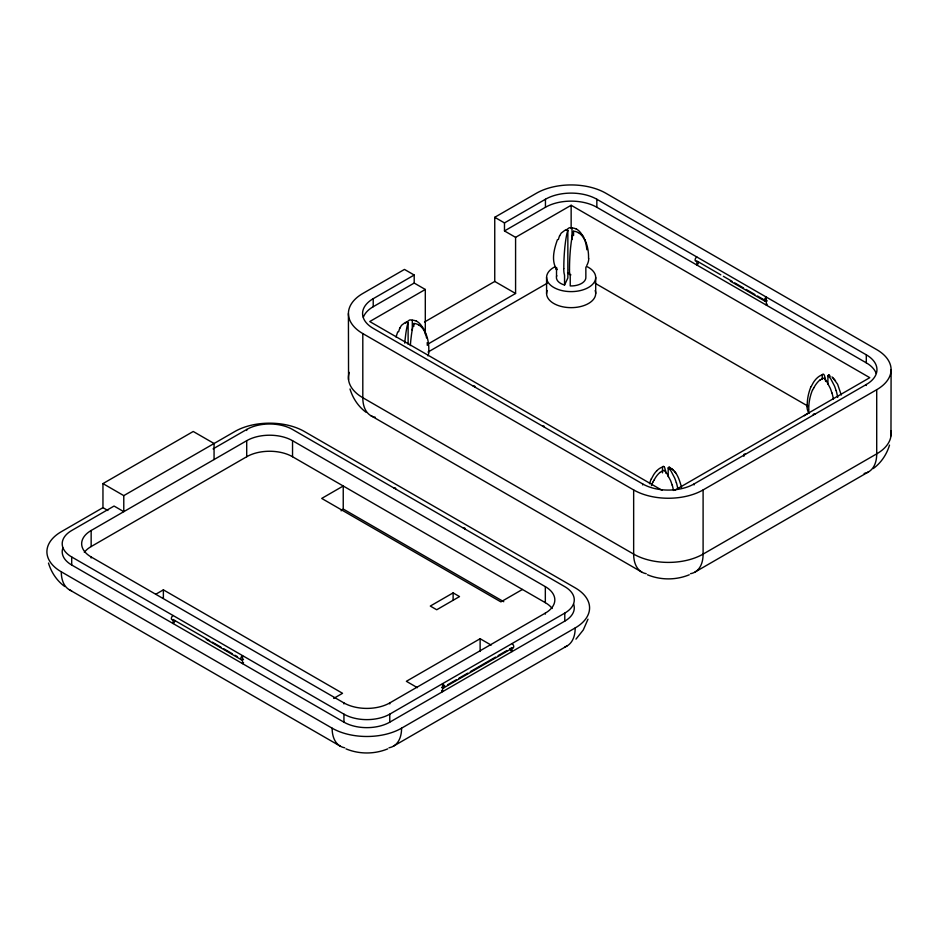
<?xml version="1.0" encoding="UTF-8"?>
<svg xmlns="http://www.w3.org/2000/svg" width="938" height="938" viewBox="0 0 938 938"><rect width="100%" height="100%" fill="white"/><g stroke="black" fill="none" stroke-linecap="round" stroke-linejoin="round"><path stroke-width="1.41" d="M890.971 435.842L891.1 369.666M412.263 329.695L412.544 328.265A11.045 2.345 -81.2 0 1 413.81 323.458L413.81 326.377M396.035 337L397.724 331.841M557.453 239.624C554.124 249.027 550.876 260.729 556.844 269.781L555.894 267.658L556.527 269.593L556.515 267.482L556.515 276.417M587.997 619.186L583.295 629.937L575.979 639.141M889.517 445.104C886.738 454.379 881.134 462.844 873.255 468.554M556.75 275.608A14.727 8.501 0 0 0 564.547 285.046L567.853 277.953L567.853 230.396A9.146 5.276 60 0 0 566.974 230.173A11.303 6.519 60 0 0 564.957 230.279L561.334 233.023A33.217 19.182 60 0 0 560.221 234.84L559.74 235.813M651.406 478.896L653.575 474.886A23.38 18.432 -25 0 1 656.717 470.829M652.942 482.179L653.938 480.162M811.135 386.667L813.305 382.657A23.38 18.432 -25 0 1 816.447 378.612L817.514 377.627A11.045 8.712 -25 0 1 822.216 374.813A11.057 2.333 -81.2 0 1 823.47 374.239L823.857 374.52A24.165 5.089 -81.2 0 1 824.631 376.208L825.182 378.542M812.671 389.962L813.668 387.945M400.01 328.03L400.491 327.057A33.217 19.182 60 0 1 401.605 325.24L405.228 322.484A11.303 6.519 60 0 1 407.244 322.379A9.146 5.276 60 0 1 408.124 322.613L408.124 344.234M565.755 230.302L569.12 227.864A11.303 6.519 60 0 1 571.136 227.758A9.146 5.276 60 0 1 572.028 227.993L572.028 239.518M656.741 470.841L657.784 469.844A11.045 8.712 -25 0 1 662.486 467.03L662.498 472.834M660.059 472.518L660.727 472.037A10.212 8.055 -25 0 1 664.022 470.337A9.146 5.276 60 0 1 664.901 471.146A11.303 6.519 60 0 1 666.918 473.584L670.541 480.514A33.217 19.182 60 0 1 671.655 483.621L672.136 485.134M819.8 380.3L820.457 379.808M424.539 321.992L494.748 281.447L494.748 217.299L536.419 193.24A49.104 28.351 0 0 1 605.866 193.24L876.713 349.616A49.104 28.351 0 0 1 876.713 389.704L876.713 453.863A39.29 22.676 60 0 1 864.144 473.444M494.748 217.299L504.48 222.916L545.447 199.255A36.336 20.976 0 0 1 596.838 199.255L866.302 354.822A36.336 20.976 0 0 1 866.302 384.498L694.073 483.938A36.336 20.976 0 0 1 642.682 483.938L373.218 328.359A36.336 20.976 0 0 1 373.218 298.694L414.197 275.033L414.197 283.053L373.218 306.714A36.336 20.976 0 0 0 363.346 317.243M504.48 222.916L504.48 230.936L545.447 207.275A36.336 20.976 0 0 1 596.838 207.275L866.302 362.842A36.336 20.976 0 0 1 876.174 373.383M425.301 334.151L425.301 289.467L369.748 321.546L662.052 490.304M504.48 230.936L515.583 237.349L571.148 205.27L869.772 377.674L674.703 490.304M71.558 590.788A39.29 22.676 -60 0 1 61.287 571.805A49.104 28.351 0 0 1 61.287 531.717L102.957 507.657L102.957 483.598L193.24 431.48L214.063 443.498L214.063 459.538M102.957 483.598L123.781 495.627L234.899 431.48A49.104 28.351 0 0 1 304.346 431.48L575.193 587.845A49.104 28.351 0 0 1 575.193 627.944A39.29 22.676 60 0 1 564.922 646.915M213.067 448.892L246.706 429.475A32.408 18.713 0 0 1 292.539 429.475L564.782 586.649A32.408 18.713 0 0 1 564.782 613.112L564.782 621.132L389.774 722.166A32.408 18.713 0 0 1 343.941 722.166L71.698 564.993A32.408 18.713 0 0 1 62.893 547.933M91.15 557.981L91.15 556.973A32.408 18.713 0 0 1 91.15 530.509L246.706 440.696A32.408 18.713 0 0 1 292.539 440.696L545.33 586.649A32.408 18.713 0 0 1 545.33 613.112L545.33 614.109M427.81 344.152L515.583 293.477L515.583 237.349M84.314 552.353A32.408 18.713 0 0 1 91.15 546.549L246.706 456.736A32.408 18.713 0 0 1 292.539 456.736L545.33 602.677A32.408 18.713 0 0 1 552.165 608.481M428.009 352.055L547.077 283.323M155.778 594.235L163.376 589.85L342.546 693.299L333.682 698.411M453.124 592.875L430.296 606.054L436.709 609.759L459.526 596.58L453.124 592.875L453.124 600.168M522.419 589.451L500.892 601.879L321.711 498.43L343.238 486.001L343.238 509.041A39.29 22.676 -60 0 1 341.104 510.811M414.197 275.033L404.466 269.417L362.807 293.477A49.104 28.351 0 0 0 362.807 333.576L633.654 489.941A49.104 28.351 0 0 0 703.101 489.941L876.713 389.704M491.149 645.098L480.127 638.731L406.365 681.305L417.398 687.683M91.15 556.973L343.941 702.925A32.408 18.713 0 0 0 389.774 702.925L545.33 613.112M123.781 495.627L123.781 511.667L114.061 506.051L71.698 530.509A32.408 18.713 0 0 0 71.698 556.973L343.941 714.146A32.408 18.713 0 0 0 389.774 714.146L564.782 613.112M441.575 687.472A2.451 1.419 60 0 1 442.548 687.683L445.081 686.229M447.602 684.763L456.443 679.663M458.963 678.209L467.804 673.109M470.337 671.643L495.581 657.069M498.113 655.603L506.954 650.503M509.475 649.049L511.996 647.583L511.996 651.593A2.451 1.419 60 0 1 510.26 648.627M443.744 687.824L513.192 647.736M389 747.762A39.29 22.676 60 0 0 401.581 728.181L575.193 627.944M393.444 746.167L567.056 645.93M694.964 572.086L868.576 471.849M689.266 574.783C675.958 580.259 660.786 580.259 647.478 574.783M387.746 748.864C374.438 754.34 359.266 754.34 345.97 748.864M416.261 321.148L415.581 320.855A10.189 8.043 -24.8 0 0 412.298 320.198A9.146 5.276 60 0 0 411.419 319.987A11.303 6.519 60 0 0 409.402 320.093L405.779 322.836A33.217 19.182 60 0 0 405.544 323.164M575.991 228.931L575.311 228.638A10.189 8.043 -24.8 0 0 572.028 227.969M720.841 274.857L696.852 260.999L696.852 265.008A2.451 1.419 -60 0 0 698.576 262.159M723.362 276.311L732.203 281.412M734.724 282.877L743.564 287.978M746.097 289.432L754.926 294.532M757.458 295.998L766.299 301.098A2.451 1.419 -60 0 1 767.296 300.887M730.327 281.166L765.056 301.215M595.184 283.299L807.77 406.037M567.525 272.946L570.902 274.893M494.748 281.447L515.583 293.477M414.197 283.053L425.301 289.467M370.944 415.71L641.791 572.086M343.238 509.041L503.753 601.715M102.957 507.657L107.893 510.507M209.713 640.666L173.096 619.526L173.096 623.535A2.451 1.419 -60 0 0 174.831 620.464M212.234 642.12L221.075 647.22M223.607 648.686L232.436 653.786M234.969 655.24L237.49 656.706M61.287 571.805L332.134 728.181A39.29 22.676 -60 0 0 344.703 747.762M69.424 589.791L340.271 746.167M206.231 639.294L241.347 659.754M578.265 232.601L579.672 233.539A24.165 19.065 -24.8 0 1 582.545 236.435L584.632 239.671M418.536 324.829L419.943 325.756A24.165 19.065 -24.8 0 1 422.815 328.652L424.902 331.888M670.647 468.097C677.353 472.142 679.475 480.268 681.551 487.268M366.266 412.427C358.386 406.717 352.782 398.251 350.003 388.977M64.745 586.508C56.866 580.798 51.262 572.332 48.483 563.058M833.12 378.108L837.587 384.193L841.28 395.05M832.006 376.888L835.524 380.746M672.276 469.106L673.39 470.325M674.363 471.392L675.782 472.963M582.123 234.676L583.108 236.376M422.393 326.893L423.378 328.593M836.028 390.513L835.559 388.989A33.217 19.182 60 0 0 834.433 385.881L830.822 378.952A11.303 6.519 60 0 0 828.805 376.513A9.146 5.276 60 0 0 827.914 375.728L827.914 384.369M831.865 392.916L831.396 391.404A33.217 19.182 60 0 0 830.271 388.285L826.648 381.356A11.303 6.519 60 0 0 824.631 378.917M676.298 482.73L675.829 481.217A33.217 19.182 60 0 0 674.703 478.099L671.092 471.169A11.303 6.519 60 0 0 669.075 468.73A9.146 5.276 60 0 0 668.184 467.945A10.189 2.146 -81.2 0 1 669.064 467.218M665.452 470.77L664.925 468.472A24.165 5.089 -81.2 0 0 664.139 466.714M348.549 379.702L348.42 313.526M866.302 354.822L866.302 362.842M866.302 384.498L866.302 385.495M822.227 374.848L822.227 379.175M703.101 489.941L703.101 554.1A39.29 22.676 60 0 1 690.52 573.681M694.073 483.938L694.073 484.934M668.184 467.945L668.184 476.598M642.682 483.938L642.682 484.934M633.654 489.941L633.654 554.1A39.29 22.676 -60 0 0 646.223 573.681M596.838 199.255L596.838 207.275M595.7 277.437L595.7 293.477M578.23 232.647A11.057 8.723 -24.8 0 0 573.564 231.229L573.552 235.602M571.148 205.27L571.148 228.602M564.547 285.046L564.547 276.112A4.842 1.032 -81.2 0 0 564.371 274.494A17.435 3.705 -81.2 0 1 563.761 268.667M546.584 277.437L546.584 293.477M545.447 199.255L545.447 207.275M545.33 586.649L545.33 602.677M480.127 638.731L480.127 651.464M412.298 320.21L412.298 330.293M389.774 702.925L389.774 703.922M389.774 714.146L389.774 722.166M373.218 298.694L373.218 306.714M362.807 333.576L362.807 397.724A39.29 22.676 -60 0 0 375.376 417.316M343.941 702.925L343.941 703.922M343.941 714.146L343.941 722.166M292.539 440.696L292.539 456.736M246.706 429.475L246.706 430.472M246.706 440.696L246.706 456.736M163.376 589.85L163.376 598.338M91.15 530.509L91.15 546.549M71.698 556.973L71.698 564.993M676.427 482.753A63.784 36.828 60 0 1 677.822 488.827M669.286 467.007A23.696 4.995 -81.2 0 1 670.635 469.528M662.498 467.018A11.057 2.333 -81.2 0 1 663.741 466.456M665.499 470.618A63.784 13.449 -81.2 0 1 665.839 473.151M649.53 483.727A63.784 50.289 -25 0 1 651.242 478.861M672.265 485.157A63.784 36.828 60 0 1 673.507 490.48M654.079 480.197A23.696 18.678 -25 0 1 659.93 472.412M651.5 485.614A63.784 50.289 -25 0 1 652.766 482.155M827.914 375.716A10.189 2.146 -81.2 0 1 828.793 375.001M836.157 390.536A63.784 36.828 60 0 1 837.693 397.36M829.016 374.79A23.696 4.995 -81.2 0 1 830.153 376.607M825.229 378.389A63.784 13.449 -81.2 0 1 825.628 381.461M807.255 406.682A63.784 50.289 -25 0 1 810.971 386.644M807.032 406.717A17.435 13.742 -25 0 0 809.025 413.13A17.435 13.742 -25 0 1 808.568 410M824.631 378.929A9.146 5.276 60 0 0 823.752 378.131A10.212 8.055 -25 0 0 820.469 379.82M831.994 392.94A63.784 36.828 60 0 1 833.39 399.013M813.809 387.98A23.696 18.678 -25 0 1 819.66 380.195M808.791 409.965A63.784 50.289 -25 0 1 812.507 389.927M416.39 321.007A23.696 18.69 -24.8 0 1 422.241 326.975M423.554 328.523A63.784 50.312 -24.8 0 1 426.579 337.985M427.189 342.651A63.784 50.312 -24.8 0 1 427.294 345.36M413.834 323.446A11.057 8.723 -24.8 0 1 418.5 324.865M425.078 331.806A63.784 50.312 -24.8 0 1 428.795 350.683M429.018 350.66A17.435 13.753 -24.8 0 1 427.927 355.842M412.263 329.695A23.38 4.96 -81.2 0 0 411.419 335.077L410.832 339.99A63.784 13.542 -81.2 0 0 410.328 345.63M408.124 322.602A10.212 2.169 -81.2 0 0 407.244 325.685L407.069 326.401A23.696 5.03 -81.2 0 0 405.451 336.648L405.146 339.11A63.784 13.542 -81.2 0 0 404.747 343.156M398.638 331.782A63.784 36.828 60 0 1 399.881 327.901M576.12 228.778A23.696 18.69 -24.8 0 1 581.97 234.758M583.284 236.294A63.784 50.312 -24.8 0 1 586.86 249.754M573.54 231.24A11.045 2.345 -81.2 0 0 572.286 236.059L571.992 237.478A23.38 4.96 -81.2 0 0 571.148 242.848L570.562 247.773A63.784 13.542 -81.2 0 0 569.518 269.417M584.808 239.589A63.784 50.312 -24.8 0 1 588.525 258.466M588.747 258.442A17.435 13.753 -24.8 0 1 586.754 265.466M586.051 266.814A4.842 3.822 -24.8 0 0 585.851 267.998L585.851 276.933A14.727 8.501 0 0 1 570.234 285.926L570.234 276.991A4.842 1.032 -81.2 0 0 570.07 275.373A17.435 3.705 -81.2 0 1 569.46 269.558M567.853 230.385A10.212 2.169 -81.2 0 0 566.974 233.468L566.798 234.183A23.696 5.03 -81.2 0 0 565.18 244.431L564.875 246.893A63.784 13.542 -81.2 0 0 563.82 268.538M558.368 239.565A63.784 36.828 60 0 1 559.611 235.684M595.173 290.569A24.552 14.176 0 0 1 571.148 307.652A24.552 14.176 0 0 1 547.112 290.569M586.871 266.556A24.552 14.176 0 0 1 589.017 287.157A24.552 14.176 0 0 1 553.268 287.157A24.552 14.176 0 0 1 555.413 266.556M890.795 430.636A49.104 28.351 0 0 1 876.713 453.863L703.101 554.1A49.104 28.351 0 0 1 633.654 554.1L362.807 397.724A49.104 28.351 0 0 1 349.276 372.409M696.418 261.186A2.451 1.419 -60 0 1 695.128 259.744A2.451 1.419 -60 0 1 696.852 256.989M766.299 301.098A2.451 1.419 -60 0 1 764.564 300.09A2.451 1.419 -60 0 1 766.299 297.088L766.299 305.108A2.451 1.419 -60 0 0 767.272 304.193M473.221 386.104A2.451 1.419 -60 0 1 474.956 386.972M542.668 426.192A2.451 1.419 -60 0 1 544.403 427.259M743.916 456.302A2.451 1.419 60 0 1 745.464 454.262M813.176 415.03A2.451 1.419 60 0 1 814.911 414.162M804.405 415.757A24.552 14.176 0 0 1 808.896 412.908M243.552 662.674A2.451 1.419 -60 0 1 242.543 663.623L242.543 655.603A2.451 1.419 -60 0 0 240.808 658.617A2.451 1.419 -60 0 0 242.543 659.613A2.451 1.419 -60 0 1 243.517 659.402M173.014 619.572A2.451 1.419 -60 0 1 171.361 618.47A2.451 1.419 -60 0 1 173.096 615.516M463.384 528.106A2.451 1.419 -60 0 1 465.096 529.454M393.937 488.006A2.451 1.419 -60 0 1 395.672 489.155M441.552 690.743A2.451 1.419 60 0 0 442.548 691.693L442.548 683.673A2.451 1.419 60 0 1 444.284 686.686A2.451 1.419 60 0 1 442.548 687.683M511.996 643.585A2.451 1.419 60 0 1 513.731 646.493A2.451 1.419 60 0 1 512.16 647.677M573.587 604.06A32.408 18.713 0 0 1 564.782 621.132M401.581 728.181A49.104 28.351 0 0 1 332.134 728.181"/></g></svg>
